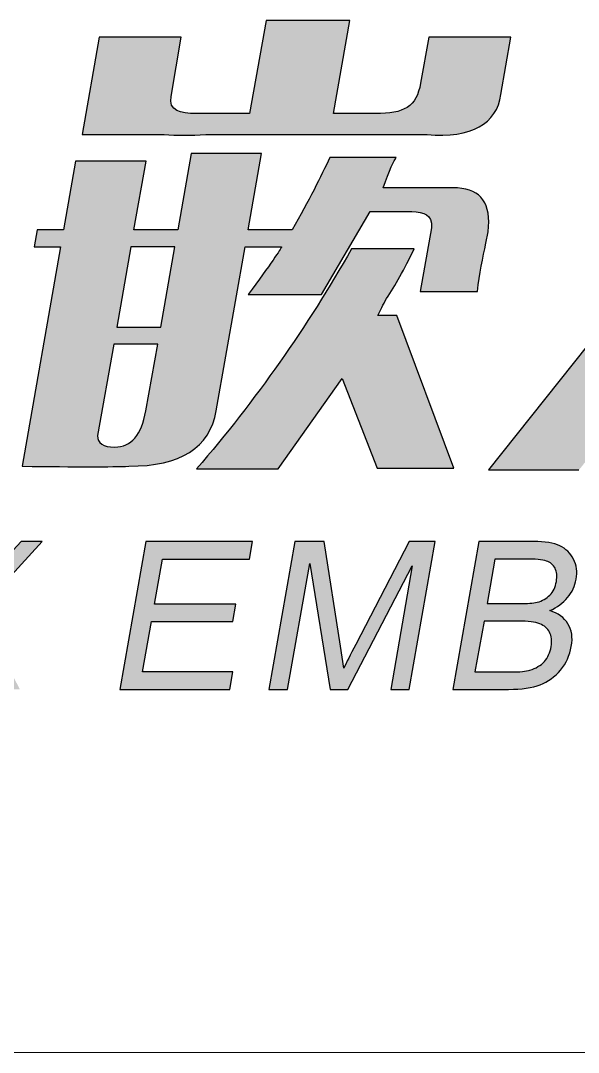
# Model space of a CAD drawing. Header units: millimetres. Extents: x 0 to 297, y 0 to 210.
# Drawn here: x 272.61 to 279.66, y 43 to 56.04 of the extents above; entities that cross this region are included whole.
import ezdxf

# ---------------------------------------------------------------- set-up
doc = ezdxf.new("R2010")
doc.units = ezdxf.units.MM

# ---------------------------------------------------------------- blocks, each defined once
blk = doc.blocks.new('块6')
at = {"linetype": 'Continuous'}
h = blk.add_hatch(color=7, dxfattribs=at)
edge = h.paths.add_edge_path(flags=0)
edge.add_spline(control_points=[(7.277, 1.6619), (7.3958, 1.6516), (7.4614, 1.6904), (7.4727, 1.7682)], knot_values=[0.777778, 0.777778, 0.777778, 0.777778, 0.833333, 0.833333, 0.833333, 0.833333], weights=[1, 1, 1, 1], degree=3, periodic=0)
edge.add_line((7.4727, 1.7682), (7.4987, 1.9195))
edge.add_line((7.4987, 1.9195), (7.2815, 1.9195))
edge.add_line((7.2815, 1.9195), (7.26, 1.7981))
edge.add_spline(control_points=[(7.26, 1.7981), (7.2487, 1.7346), (7.2159, 1.7174), (7.1401, 1.7174)], knot_values=[0.555556, 0.555556, 0.555556, 0.555556, 0.611111, 0.611111, 0.611111, 0.611111], weights=[1, 1, 1, 1], degree=3, periodic=0)
edge.add_line((7.1401, 1.7174), (7.0293, 1.7174))
edge.add_line((7.0293, 1.7174), (7.0722, 1.9636))
edge.add_line((7.0722, 1.9636), (6.8505, 1.9636))
edge.add_line((6.8505, 1.9636), (6.8064, 1.7174))
edge.add_line((6.8064, 1.7174), (6.665, 1.7174))
edge.add_spline(control_points=[(6.665, 1.7174), (6.6232, 1.7174), (6.5915, 1.7247), (6.5983, 1.7628)], knot_values=[0.222222, 0.222222, 0.222222, 0.222222, 0.277778, 0.277778, 0.277778, 0.277778], weights=[1, 1, 1, 1], degree=3, periodic=0)
edge.add_line((6.5983, 1.7628), (6.6254, 1.9195))
edge.add_line((6.6254, 1.9195), (6.4082, 1.9195))
edge.add_line((6.4082, 1.9195), (6.363, 1.6619))
edge.add_line((6.363, 1.6619), (6.5802, 1.6619))
edge.add_spline(control_points=[(6.5802, 1.6619), (6.6133, 1.6596), (6.6503, 1.6596), (6.691, 1.6619)], knot_values=[0.888889, 0.888889, 0.888889, 0.888889, 1, 1, 1, 1], weights=[1, 1, 1, 1], degree=3, periodic=0)
edge.add_line((6.691, 1.6619), (7.277, 1.6619))
h = blk.add_hatch(color=7, dxfattribs=at)
edge = h.paths.add_edge_path(flags=0)
edge.add_line((8.0281, 1.797), (8.0462, 1.731))
edge.add_spline(control_points=[(8.0462, 1.731), (8.0575, 1.6619), (8.0552, 1.548), (7.9636, 1.432)], knot_values=[0.307692, 0.307692, 0.307692, 0.307692, 0.384615, 0.384615, 0.384615, 0.384615], weights=[1, 1, 1, 1], degree=3, periodic=0)
edge.add_line((7.9636, 1.432), (7.4399, 0.7736))
edge.add_line((7.4399, 0.7736), (7.6797, 0.7736))
edge.add_line((7.6797, 0.7736), (8.1446, 1.3567))
edge.add_line((8.1446, 1.3567), (8.312, 0.7736))
edge.add_line((8.312, 0.7736), (8.5552, 0.7736))
edge.add_line((8.5552, 0.7736), (8.208, 1.9452))
edge.add_line((8.208, 1.9452), (7.9817, 1.9452))
edge.add_line((7.9817, 1.9452), (8.0281, 1.797))
h = blk.add_hatch(color=7, dxfattribs=at)
edge = h.paths.add_edge_path(flags=0)
edge.add_line((6.7951, 1.3642), (6.8912, 1.3642))
edge.add_spline(control_points=[(6.8912, 1.3642), (6.8905, 1.3598), (6.8611, 1.3176), (6.803, 1.2378)], knot_values=[0.8125, 0.8125, 0.8125, 0.8125, 0.84375, 0.84375, 0.84375, 0.84375], weights=[1, 1, 1, 1], degree=3, periodic=0)
edge.add_line((6.803, 1.2378), (6.9976, 1.2378))
edge.add_line((6.9976, 1.2378), (7.1265, 1.458))
edge.add_line((7.1265, 1.458), (7.2363, 1.458))
edge.add_spline(control_points=[(7.2363, 1.458), (7.2691, 1.4548), (7.2917, 1.4516), (7.2883, 1.4147)], knot_values=[0.6875, 0.6875, 0.6875, 0.6875, 0.71875, 0.71875, 0.71875, 0.71875], weights=[1, 1, 1, 1], degree=3, periodic=0)
edge.add_line((7.2883, 1.4147), (7.2589, 1.2463))
edge.add_line((7.2589, 1.2463), (7.4105, 1.2463))
edge.add_spline(control_points=[(7.4105, 1.2463), (7.4165, 1.2934), (7.424, 1.336), (7.4331, 1.374)], knot_values=[0.59375, 0.59375, 0.59375, 0.59375, 0.625, 0.625, 0.625, 0.625], weights=[1, 1, 1, 1], degree=3, periodic=0)
edge.add_line((7.4331, 1.374), (7.4387, 1.4045))
edge.add_spline(control_points=[(7.4387, 1.4045), (7.4478, 1.4785), (7.4207, 1.5173), (7.3573, 1.5204)], knot_values=[0.53125, 0.53125, 0.53125, 0.53125, 0.5625, 0.5625, 0.5625, 0.5625], weights=[1, 1, 1, 1], degree=3, periodic=0)
edge.add_line((7.3573, 1.5204), (7.2668, 1.5204))
edge.add_line((7.2668, 1.5204), (7.1605, 1.5204))
edge.add_spline(control_points=[(7.1605, 1.5204), (7.1778, 1.5677), (7.1895, 1.5947), (7.1955, 1.6013)], knot_values=[0.4375, 0.4375, 0.4375, 0.4375, 0.46875, 0.46875, 0.46875, 0.46875], weights=[1, 1, 1, 1], degree=3, periodic=0)
edge.add_line((7.1955, 1.6013), (7.0191, 1.6013))
edge.add_spline(control_points=[(7.0191, 1.6013), (6.9964, 1.5509), (6.9637, 1.4869), (6.9195, 1.4097)], knot_values=[0.375, 0.375, 0.375, 0.375, 0.40625, 0.40625, 0.40625, 0.40625], weights=[1, 1, 1, 1], degree=3, periodic=0)
edge.add_line((6.9195, 1.4097), (6.803, 1.4097))
edge.add_line((6.803, 1.4097), (6.8381, 1.6115))
edge.add_line((6.8381, 1.6115), (6.6514, 1.6115))
edge.add_line((6.6514, 1.6115), (6.6164, 1.4097))
edge.add_line((6.6164, 1.4097), (6.4999, 1.4097))
edge.add_line((6.4999, 1.4097), (6.5327, 1.5913))
edge.add_line((6.5327, 1.5913), (6.3449, 1.5913))
edge.add_line((6.3449, 1.5913), (6.3132, 1.4097))
edge.add_line((6.3132, 1.4097), (6.2431, 1.4097))
edge.add_line((6.2431, 1.4097), (6.2352, 1.3642))
edge.add_line((6.2352, 1.3642), (6.3053, 1.3642))
edge.add_line((6.3053, 1.3642), (6.2035, 0.7834))
edge.add_spline(control_points=[(6.2035, 0.7834), (6.349, 0.7814), (6.4433, 0.7814), (6.4863, 0.7834)], knot_values=[0.9375, 0.9375, 0.9375, 0.9375, 1, 1, 1, 1], weights=[1, 1, 1, 1], degree=3, periodic=0)
edge.add_spline(control_points=[(6.4863, 0.7834), (6.6243, 0.7834), (6.7012, 0.8325), (6.7182, 0.9299)], knot_values=[0.90625, 0.90625, 0.90625, 0.90625, 0.9375, 0.9375, 0.9375, 0.9375], weights=[1, 1, 1, 1], degree=3, periodic=0)
edge.add_line((6.7182, 0.9299), (6.7951, 1.3642))
h.paths.add_polyline_path([(6.4919, 1.3642), (6.6084, 1.3642), (6.5711, 1.1521), (6.4546, 1.1521)], flags=0)
edge = h.paths.add_edge_path(flags=0)
edge.add_spline(control_points=[(6.449, 0.834), (6.4184, 0.834), (6.4037, 0.8442), (6.4037, 0.8643)], knot_values=[0.5, 0.5, 0.5, 0.5, 0.666667, 0.666667, 0.666667, 0.666667], weights=[1, 1, 1, 1], degree=3, periodic=0)
edge.add_line((6.4037, 0.8643), (6.4467, 1.1066))
edge.add_line((6.4467, 1.1066), (6.5632, 1.1066))
edge.add_line((6.5632, 1.1066), (6.5315, 0.9299))
edge.add_spline(control_points=[(6.5315, 0.9299), (6.5202, 0.8661), (6.4931, 0.834), (6.449, 0.834)], knot_values=[0.666667, 0.666667, 0.666667, 0.666667, 1, 1, 1, 1], weights=[1, 1, 1, 1], degree=3, periodic=0)
h = blk.add_hatch(color=7, dxfattribs=at)
edge = h.paths.add_edge_path(flags=0)
edge.add_line((7.243, 1.3592), (7.0768, 1.3592))
edge.add_spline(control_points=[(7.0768, 1.3592), (6.9599, 1.1527), (6.823, 0.9585), (6.6661, 0.7764)], knot_values=[0.818182, 0.818182, 0.818182, 0.818182, 1, 1, 1, 1], weights=[1, 1, 1, 1], degree=3, periodic=0)
edge.add_line((6.6661, 0.7764), (6.8822, 0.7764))
edge.add_line((6.8822, 0.7764), (7.0519, 1.016))
edge.add_line((7.0519, 1.016), (7.1446, 0.7786))
edge.add_line((7.1446, 0.7786), (7.3482, 0.7786))
edge.add_line((7.3482, 0.7786), (7.1967, 1.1825))
edge.add_line((7.1967, 1.1825), (7.1469, 1.1825))
edge.add_spline(control_points=[(7.1469, 1.1825), (7.1526, 1.1959), (7.1605, 1.2112), (7.1695, 1.2277)], knot_values=[0.181818, 0.181818, 0.181818, 0.181818, 0.272727, 0.272727, 0.272727, 0.272727], weights=[1, 1, 1, 1], degree=3, periodic=0)
edge.add_spline(control_points=[(7.1695, 1.2277), (7.1922, 1.2615), (7.217, 1.3053), (7.243, 1.3592)], knot_values=[0.090909, 0.090909, 0.090909, 0.090909, 0.181818, 0.181818, 0.181818, 0.181818], weights=[1, 1, 1, 1], degree=3, periodic=0)
h = blk.add_hatch(color=7, dxfattribs=at)
edge = h.paths.add_edge_path(flags=0)
edge.add_line((5.9897, 0.5839), (5.9275, 0.5839))
edge.add_line((5.9275, 0.5839), (6.0281, 0.3965))
edge.add_line((6.0281, 0.3965), (5.8404, 0.1923))
edge.add_line((5.8404, 0.1923), (5.9026, 0.1923))
edge.add_line((5.9026, 0.1923), (6.0247, 0.3288))
edge.add_spline(control_points=[(6.0247, 0.3288), (6.0293, 0.334), (6.0372, 0.344), (6.0485, 0.3581)], knot_values=[0.764706, 0.764706, 0.764706, 0.764706, 0.823529, 0.823529, 0.823529, 0.823529], weights=[1, 1, 1, 1], degree=3, periodic=0)
edge.add_spline(control_points=[(6.0485, 0.3581), (6.053, 0.3486), (6.0564, 0.3397), (6.0609, 0.332)], knot_values=[0.705882, 0.705882, 0.705882, 0.705882, 0.764706, 0.764706, 0.764706, 0.764706], weights=[1, 1, 1, 1], degree=3, periodic=0)
edge.add_line((6.0609, 0.332), (6.1345, 0.1923))
edge.add_line((6.1345, 0.1923), (6.1978, 0.1923))
edge.add_line((6.1978, 0.1923), (6.0881, 0.3997))
edge.add_line((6.0881, 0.3997), (6.2566, 0.5839))
edge.add_line((6.2566, 0.5839), (6.2012, 0.5839))
edge.add_line((6.2012, 0.5839), (6.1039, 0.4797))
edge.add_spline(control_points=[(6.1039, 0.4797), (6.0892, 0.4639), (6.0757, 0.4491), (6.0655, 0.4353)], knot_values=[0.294118, 0.294118, 0.294118, 0.294118, 0.352941, 0.352941, 0.352941, 0.352941], weights=[1, 1, 1, 1], degree=3, periodic=0)
edge.add_spline(control_points=[(6.0655, 0.4353), (6.0609, 0.4469), (6.0542, 0.4629), (6.0428, 0.4837)], knot_values=[0.235294, 0.235294, 0.235294, 0.235294, 0.294118, 0.294118, 0.294118, 0.294118], weights=[1, 1, 1, 1], degree=3, periodic=0)
edge.add_line((6.0428, 0.4837), (5.9897, 0.5839))
blk.add_hatch(color=7, dxfattribs=at).paths.add_polyline_path([(6.4625, 0.1923), (6.7544, 0.1923), (6.7623, 0.2385), (6.5225, 0.2385), (6.5462, 0.3718), (6.7623, 0.3718), (6.7702, 0.4181), (6.5541, 0.4181), (6.5756, 0.5376), (6.8064, 0.5376), (6.8143, 0.5839), (6.5315, 0.5839)], flags=0)
h = blk.add_hatch(color=7, dxfattribs=at)
edge = h.paths.add_edge_path(flags=0)
edge.add_line((7.1808, 0.1923), (7.2295, 0.1923))
edge.add_line((7.2295, 0.1923), (7.2985, 0.5839))
edge.add_line((7.2985, 0.5839), (7.2295, 0.5839))
edge.add_line((7.2295, 0.5839), (7.0881, 0.3115))
edge.add_spline(control_points=[(7.0881, 0.3115), (7.0734, 0.2839), (7.0632, 0.2628), (7.0564, 0.2487)], knot_values=[0.25, 0.25, 0.25, 0.25, 0.3125, 0.3125, 0.3125, 0.3125], weights=[1, 1, 1, 1], degree=3, periodic=0)
edge.add_line((7.0564, 0.2487), (7.0474, 0.3065))
edge.add_line((7.0474, 0.3065), (7.0044, 0.5839))
edge.add_line((7.0044, 0.5839), (6.9263, 0.5839))
edge.add_line((6.9263, 0.5839), (6.8573, 0.1923))
edge.add_line((6.8573, 0.1923), (6.9071, 0.1923))
edge.add_line((6.9071, 0.1923), (6.9659, 0.5253))
edge.add_line((6.9659, 0.5253), (7.0202, 0.1923))
edge.add_line((7.0202, 0.1923), (7.0666, 0.1923))
edge.add_line((7.0666, 0.1923), (7.2374, 0.5197))
edge.add_line((7.2374, 0.5197), (7.1808, 0.1923))
h = blk.add_hatch(color=7, dxfattribs=at)
edge = h.paths.add_edge_path(flags=0)
edge.add_spline(control_points=[(7.6288, 0.5726), (7.6129, 0.5799), (7.5892, 0.5839), (7.5598, 0.5839)], knot_values=[0.142857, 0.142857, 0.142857, 0.142857, 0.214286, 0.214286, 0.214286, 0.214286], weights=[1, 1, 1, 1], degree=3, periodic=0)
edge.add_line((7.5598, 0.5839), (7.4139, 0.5839))
edge.add_line((7.4139, 0.5839), (7.3449, 0.1923))
edge.add_line((7.3449, 0.1923), (7.493, 0.1923))
edge.add_spline(control_points=[(7.493, 0.1923), (7.5281, 0.1923), (7.5553, 0.1961), (7.5768, 0.2043)], knot_values=[0.785714, 0.785714, 0.785714, 0.785714, 0.857143, 0.857143, 0.857143, 0.857143], weights=[1, 1, 1, 1], degree=3, periodic=0)
edge.add_spline(control_points=[(7.5768, 0.2043), (7.5971, 0.2124), (7.6152, 0.2254), (7.6311, 0.2434)], knot_values=[0.714286, 0.714286, 0.714286, 0.714286, 0.785714, 0.785714, 0.785714, 0.785714], weights=[1, 1, 1, 1], degree=3, periodic=0)
edge.add_spline(control_points=[(7.6311, 0.2434), (7.6458, 0.2614), (7.6548, 0.2822), (7.6593, 0.3059)], knot_values=[0.642857, 0.642857, 0.642857, 0.642857, 0.714286, 0.714286, 0.714286, 0.714286], weights=[1, 1, 1, 1], degree=3, periodic=0)
edge.add_spline(control_points=[(7.6593, 0.3059), (7.6639, 0.3298), (7.6605, 0.35), (7.6503, 0.3661)], knot_values=[0.571429, 0.571429, 0.571429, 0.571429, 0.642857, 0.642857, 0.642857, 0.642857], weights=[1, 1, 1, 1], degree=3, periodic=0)
edge.add_spline(control_points=[(7.6503, 0.3661), (7.6401, 0.3824), (7.6243, 0.3941), (7.6028, 0.4008)], knot_values=[0.5, 0.5, 0.5, 0.5, 0.571429, 0.571429, 0.571429, 0.571429], weights=[1, 1, 1, 1], degree=3, periodic=0)
edge.add_spline(control_points=[(7.6028, 0.4008), (7.622, 0.4096), (7.6378, 0.4209), (7.6491, 0.4353)], knot_values=[0.428571, 0.428571, 0.428571, 0.428571, 0.5, 0.5, 0.5, 0.5], weights=[1, 1, 1, 1], degree=3, periodic=0)
edge.add_spline(control_points=[(7.6491, 0.4353), (7.6616, 0.4497), (7.6695, 0.466), (7.6718, 0.484)], knot_values=[0.357143, 0.357143, 0.357143, 0.357143, 0.428571, 0.428571, 0.428571, 0.428571], weights=[1, 1, 1, 1], degree=3, periodic=0)
edge.add_spline(control_points=[(7.6718, 0.484), (7.6763, 0.5034), (7.6729, 0.5211), (7.665, 0.5373)], knot_values=[0.285714, 0.285714, 0.285714, 0.285714, 0.357143, 0.357143, 0.357143, 0.357143], weights=[1, 1, 1, 1], degree=3, periodic=0)
edge.add_spline(control_points=[(7.665, 0.5373), (7.6571, 0.5531), (7.6446, 0.5651), (7.6288, 0.5726)], knot_values=[0.214286, 0.214286, 0.214286, 0.214286, 0.285714, 0.285714, 0.285714, 0.285714], weights=[1, 1, 1, 1], degree=3, periodic=0)
edge = h.paths.add_edge_path(flags=0)
edge.add_spline(control_points=[(7.5349, 0.5376), (7.5643, 0.5376), (7.5824, 0.5358), (7.5937, 0.5323)], knot_values=[0.6, 0.6, 0.6, 0.6, 0.7, 0.7, 0.7, 0.7], weights=[1, 1, 1, 1], degree=3, periodic=0)
edge.add_spline(control_points=[(7.5937, 0.5323), (7.6039, 0.5288), (7.6118, 0.5225), (7.6163, 0.513)], knot_values=[0.5, 0.5, 0.5, 0.5, 0.6, 0.6, 0.6, 0.6], weights=[1, 1, 1, 1], degree=3, periodic=0)
edge.add_spline(control_points=[(7.6163, 0.513), (7.6209, 0.5037), (7.622, 0.4918), (7.6197, 0.4777)], knot_values=[0.4, 0.4, 0.4, 0.4, 0.5, 0.5, 0.5, 0.5], weights=[1, 1, 1, 1], degree=3, periodic=0)
edge.add_spline(control_points=[(7.6197, 0.4777), (7.6175, 0.4629), (7.6118, 0.4509), (7.6028, 0.4421)], knot_values=[0.3, 0.3, 0.3, 0.3, 0.4, 0.4, 0.4, 0.4], weights=[1, 1, 1, 1], degree=3, periodic=0)
edge.add_spline(control_points=[(7.6028, 0.4421), (7.5937, 0.4332), (7.5824, 0.4269), (7.5688, 0.4229)], knot_values=[0.2, 0.2, 0.2, 0.2, 0.3, 0.3, 0.3, 0.3], weights=[1, 1, 1, 1], degree=3, periodic=0)
edge.add_spline(control_points=[(7.5688, 0.4229), (7.5587, 0.4206), (7.5428, 0.4194), (7.5202, 0.4194)], knot_values=[0.1, 0.1, 0.1, 0.1, 0.2, 0.2, 0.2, 0.2], weights=[1, 1, 1, 1], degree=3, periodic=0)
edge.add_line((7.5202, 0.4194), (7.4365, 0.4194))
edge.add_line((7.4365, 0.4194), (7.4568, 0.5376))
edge.add_line((7.4568, 0.5376), (7.5349, 0.5376))
edge = h.paths.add_edge_path(flags=0)
edge.add_spline(control_points=[(7.5496, 0.2431), (7.5394, 0.2399), (7.5225, 0.2385), (7.501, 0.2385)], knot_values=[0.1, 0.1, 0.1, 0.1, 0.2, 0.2, 0.2, 0.2], weights=[1, 1, 1, 1], degree=3, periodic=0)
edge.add_line((7.501, 0.2385), (7.4037, 0.2385))
edge.add_line((7.4037, 0.2385), (7.4286, 0.3733))
edge.add_line((7.4286, 0.3733), (7.5179, 0.3733))
edge.add_spline(control_points=[(7.5179, 0.3733), (7.5451, 0.3733), (7.5643, 0.3708), (7.5756, 0.3658)], knot_values=[0.6, 0.6, 0.6, 0.6, 0.7, 0.7, 0.7, 0.7], weights=[1, 1, 1, 1], degree=3, periodic=0)
edge.add_spline(control_points=[(7.5756, 0.3658), (7.5881, 0.3613), (7.596, 0.3538), (7.6016, 0.3436)], knot_values=[0.5, 0.5, 0.5, 0.5, 0.6, 0.6, 0.6, 0.6], weights=[1, 1, 1, 1], degree=3, periodic=0)
edge.add_spline(control_points=[(7.6016, 0.3436), (7.6073, 0.3333), (7.6084, 0.3207), (7.6062, 0.3059)], knot_values=[0.4, 0.4, 0.4, 0.4, 0.5, 0.5, 0.5, 0.5], weights=[1, 1, 1, 1], degree=3, periodic=0)
edge.add_spline(control_points=[(7.6062, 0.3059), (7.6028, 0.29), (7.5971, 0.2766), (7.5881, 0.2659)], knot_values=[0.3, 0.3, 0.3, 0.3, 0.4, 0.4, 0.4, 0.4], weights=[1, 1, 1, 1], degree=3, periodic=0)
edge.add_spline(control_points=[(7.5881, 0.2659), (7.5779, 0.2554), (7.5654, 0.2481), (7.5496, 0.2431)], knot_values=[0.2, 0.2, 0.2, 0.2, 0.3, 0.3, 0.3, 0.3], weights=[1, 1, 1, 1], degree=3, periodic=0)
at = {"color": 179, "linetype": 'Continuous', "lineweight": 25, "true_color": 0x212142}
for p, q in [((6.8505, 1.9636), (6.8064, 1.7174)), ((7.0722, 1.9636), (6.8505, 1.9636)), ((7.0293, 1.7174), (7.0722, 1.9636)), ((6.4082, 1.9195), (6.363, 1.6619)), ((6.6254, 1.9195), (6.4082, 1.9195)), ((6.5983, 1.7628), (6.6254, 1.9195)), ((7.2815, 1.9195), (7.26, 1.7981)), ((7.4987, 1.9195), (7.2815, 1.9195)), ((7.4727, 1.7682), (7.4987, 1.9195)), ((6.8064, 1.7174), (6.665, 1.7174)), ((7.1401, 1.7174), (7.0293, 1.7174)), ((6.363, 1.6619), (6.5802, 1.6619)), ((6.691, 1.6619), (7.277, 1.6619)), ((6.3449, 1.5913), (6.3132, 1.4097)), ((6.5327, 1.5913), (6.3449, 1.5913)), ((6.4999, 1.4097), (6.5327, 1.5913)), ((6.6514, 1.6115), (6.6164, 1.4097)), ((6.8381, 1.6115), (6.6514, 1.6115)), ((6.803, 1.4097), (6.8381, 1.6115)), ((7.1955, 1.6013), (7.0191, 1.6013)), ((7.2668, 1.5204), (7.1605, 1.5204)), ((7.3573, 1.5204), (7.2668, 1.5204)), ((6.9976, 1.2378), (7.1265, 1.458)), ((7.1265, 1.458), (7.2363, 1.458)), ((7.9636, 1.432), (7.4399, 0.7736)), ((6.2431, 1.4097), (6.2352, 1.3642)), ((6.3132, 1.4097), (6.2431, 1.4097)), ((6.6164, 1.4097), (6.4999, 1.4097)), ((6.9195, 1.4097), (6.803, 1.4097)), ((7.2883, 1.4147), (7.2589, 1.2463)), ((7.4331, 1.374), (7.4387, 1.4045)), ((6.3053, 1.3642), (6.2035, 0.7834)), ((6.2352, 1.3642), (6.3053, 1.3642)), ((6.4919, 1.3642), (6.4546, 1.1521)), ((6.6084, 1.3642), (6.4919, 1.3642)), ((6.5711, 1.1521), (6.6084, 1.3642)), ((6.7182, 0.9299), (6.7951, 1.3642)), ((6.7951, 1.3642), (6.8912, 1.3642)), ((7.243, 1.3592), (7.0768, 1.3592)), ((6.803, 1.2378), (6.9976, 1.2378)), ((7.2589, 1.2463), (7.4105, 1.2463)), ((7.1967, 1.1825), (7.1469, 1.1825)), ((7.3483, 0.7786), (7.1967, 1.1825)), ((6.4546, 1.1521), (6.5711, 1.1521)), ((6.4467, 1.1066), (6.4037, 0.8643)), ((6.5632, 1.1066), (6.4467, 1.1066)), ((6.5315, 0.9299), (6.5632, 1.1066)), ((6.8822, 0.7764), (7.0519, 1.016)), ((7.0519, 1.016), (7.1446, 0.7786)), ((6.6661, 0.7764), (6.8822, 0.7764)), ((7.1446, 0.7786), (7.3483, 0.7786)), ((7.4399, 0.7736), (7.6797, 0.7736)), ((6.0881, 0.3997), (6.2566, 0.5839)), ((6.2012, 0.5839), (6.1039, 0.4797)), ((6.2566, 0.5839), (6.2012, 0.5839)), ((6.5315, 0.5839), (6.4625, 0.1923)), ((6.8143, 0.5839), (6.5315, 0.5839)), ((6.8064, 0.5376), (6.8143, 0.5839)), ((6.9263, 0.5839), (6.8573, 0.1923)), ((7.0044, 0.5839), (6.9263, 0.5839)), ((7.0474, 0.3065), (7.0044, 0.5839)), ((7.2295, 0.5839), (7.0881, 0.3115)), ((7.2295, 0.1923), (7.2985, 0.5839)), ((7.2985, 0.5839), (7.2295, 0.5839)), ((7.4139, 0.5839), (7.3449, 0.1923)), ((7.5598, 0.5839), (7.4139, 0.5839)), ((6.5541, 0.4181), (6.5756, 0.5376)), ((6.5756, 0.5376), (6.8064, 0.5376)), ((6.9071, 0.1923), (6.9659, 0.5253)), ((6.9659, 0.5253), (7.0202, 0.1923)), ((7.0666, 0.1923), (7.2374, 0.5197)), ((7.2374, 0.5197), (7.1808, 0.1923)), ((7.4569, 0.5376), (7.4365, 0.4194)), ((7.5349, 0.5376), (7.4569, 0.5376)), ((6.7702, 0.4181), (6.5541, 0.4181)), ((6.7623, 0.3718), (6.7702, 0.4181)), ((7.4365, 0.4194), (7.5202, 0.4194)), ((6.5225, 0.2385), (6.5462, 0.3718)), ((6.5462, 0.3718), (6.7623, 0.3718)), ((7.4286, 0.3733), (7.4037, 0.2385)), ((7.5179, 0.3733), (7.4286, 0.3733)), ((7.0564, 0.2487), (7.0474, 0.3065)), ((6.7623, 0.2385), (6.5225, 0.2385)), ((6.7544, 0.1923), (6.7623, 0.2385)), ((7.4037, 0.2385), (7.501, 0.2385)), ((6.4625, 0.1923), (6.7544, 0.1923)), ((6.8573, 0.1923), (6.9071, 0.1923)), ((7.0202, 0.1923), (7.0666, 0.1923)), ((7.1808, 0.1923), (7.2295, 0.1923)), ((7.3449, 0.1923), (7.493, 0.1923))]:
    blk.add_line(p, q, dxfattribs=at)
for points in [[(7.26, 1.7981), (7.2487, 1.7346), (7.2159, 1.7174), (7.1401, 1.7174)], [(6.665, 1.7174), (6.6232, 1.7174), (6.5915, 1.7247), (6.5983, 1.7628)], [(7.277, 1.6619), (7.3958, 1.6516), (7.4614, 1.6904), (7.4727, 1.7682)], [(6.5802, 1.6619), (6.6133, 1.6596), (6.6503, 1.6596), (6.691, 1.6619)], [(7.0191, 1.6013), (6.9964, 1.5509), (6.9637, 1.4869), (6.9195, 1.4097)], [(7.1605, 1.5204), (7.1778, 1.5677), (7.1895, 1.5947), (7.1955, 1.6013)], [(7.4387, 1.4045), (7.4478, 1.4785), (7.4207, 1.5173), (7.3573, 1.5204)], [(7.2363, 1.458), (7.2691, 1.4548), (7.2917, 1.4516), (7.2883, 1.4147)], [(7.4105, 1.2463), (7.4165, 1.2934), (7.424, 1.336), (7.4331, 1.374)], [(7.0768, 1.3592), (6.9599, 1.1527), (6.823, 0.9585), (6.6661, 0.7764)], [(6.8912, 1.3642), (6.8905, 1.3598), (6.8611, 1.3176), (6.803, 1.2378)], [(7.1695, 1.2277), (7.1922, 1.2615), (7.217, 1.3053), (7.243, 1.3592)], [(7.1469, 1.1825), (7.1526, 1.1959), (7.1605, 1.2112), (7.1695, 1.2277)], [(6.449, 0.834), (6.4931, 0.834), (6.5202, 0.8661), (6.5315, 0.9299)], [(6.4863, 0.7834), (6.6243, 0.7834), (6.7012, 0.8325), (6.7182, 0.9299)], [(6.4037, 0.8643), (6.4037, 0.8442), (6.4184, 0.834), (6.449, 0.834)], [(6.2035, 0.7834), (6.349, 0.7814), (6.4433, 0.7814), (6.4863, 0.7834)], [(7.6288, 0.5726), (7.6129, 0.5799), (7.5892, 0.5839), (7.5598, 0.5839)], [(7.665, 0.5373), (7.6571, 0.5531), (7.6446, 0.5651), (7.6288, 0.5726)], [(7.5937, 0.5323), (7.5824, 0.5358), (7.5643, 0.5376), (7.5349, 0.5376)], [(7.6163, 0.513), (7.6118, 0.5225), (7.6039, 0.5288), (7.5937, 0.5323)], [(7.6718, 0.484), (7.6763, 0.5034), (7.6729, 0.5211), (7.665, 0.5373)], [(7.6197, 0.4777), (7.622, 0.4918), (7.6209, 0.5037), (7.6163, 0.513)], [(7.6028, 0.4421), (7.6118, 0.4509), (7.6175, 0.4629), (7.6197, 0.4777)], [(7.6491, 0.4353), (7.6616, 0.4497), (7.6695, 0.466), (7.6718, 0.484)], [(7.5688, 0.4229), (7.5824, 0.4269), (7.5937, 0.4332), (7.6028, 0.4421)], [(7.5202, 0.4194), (7.5428, 0.4194), (7.5587, 0.4206), (7.5688, 0.4229)], [(7.6028, 0.4008), (7.622, 0.4096), (7.6378, 0.4209), (7.6491, 0.4353)], [(7.6503, 0.3661), (7.6401, 0.3824), (7.6243, 0.3941), (7.6028, 0.4008)], [(7.5756, 0.3658), (7.5643, 0.3708), (7.5451, 0.3733), (7.5179, 0.3733)], [(7.6016, 0.3436), (7.596, 0.3538), (7.5881, 0.3613), (7.5756, 0.3658)], [(7.6593, 0.3059), (7.6639, 0.3298), (7.6605, 0.35), (7.6503, 0.3661)], [(7.6062, 0.3059), (7.6084, 0.3207), (7.6073, 0.3333), (7.6016, 0.3436)], [(7.0881, 0.3115), (7.0734, 0.2839), (7.0632, 0.2628), (7.0564, 0.2487)], [(7.5881, 0.2659), (7.5971, 0.2766), (7.6028, 0.29), (7.6062, 0.3059)], [(7.6311, 0.2434), (7.6458, 0.2614), (7.6548, 0.2822), (7.6593, 0.3059)], [(7.5496, 0.2431), (7.5654, 0.2481), (7.5779, 0.2554), (7.5881, 0.2659)], [(7.501, 0.2385), (7.5225, 0.2385), (7.5394, 0.2399), (7.5496, 0.2431)], [(7.5768, 0.2043), (7.5971, 0.2124), (7.6152, 0.2254), (7.6311, 0.2434)], [(7.493, 0.1923), (7.5281, 0.1923), (7.5553, 0.1961), (7.5768, 0.2043)]]:
    blk.add_open_spline(points, degree=3, dxfattribs=at)

msp = doc.modelspace()

# ---------------------------------------------------------------- linework, layer by layer
at = {"color": 7, "linetype": 'Continuous', "lineweight": 18}
msp.add_line((242, 43), (292, 43), dxfattribs=at)

# ---------------------------------------------------------------- block references
at = {"color": 7, "linetype": 'Continuous', "xscale": 4.77, "yscale": 4.77, "zscale": 4.77}
msp.add_blockref('块6', (243.037, 46.669), dxfattribs=at)

doc.saveas('drawing.dxf')
